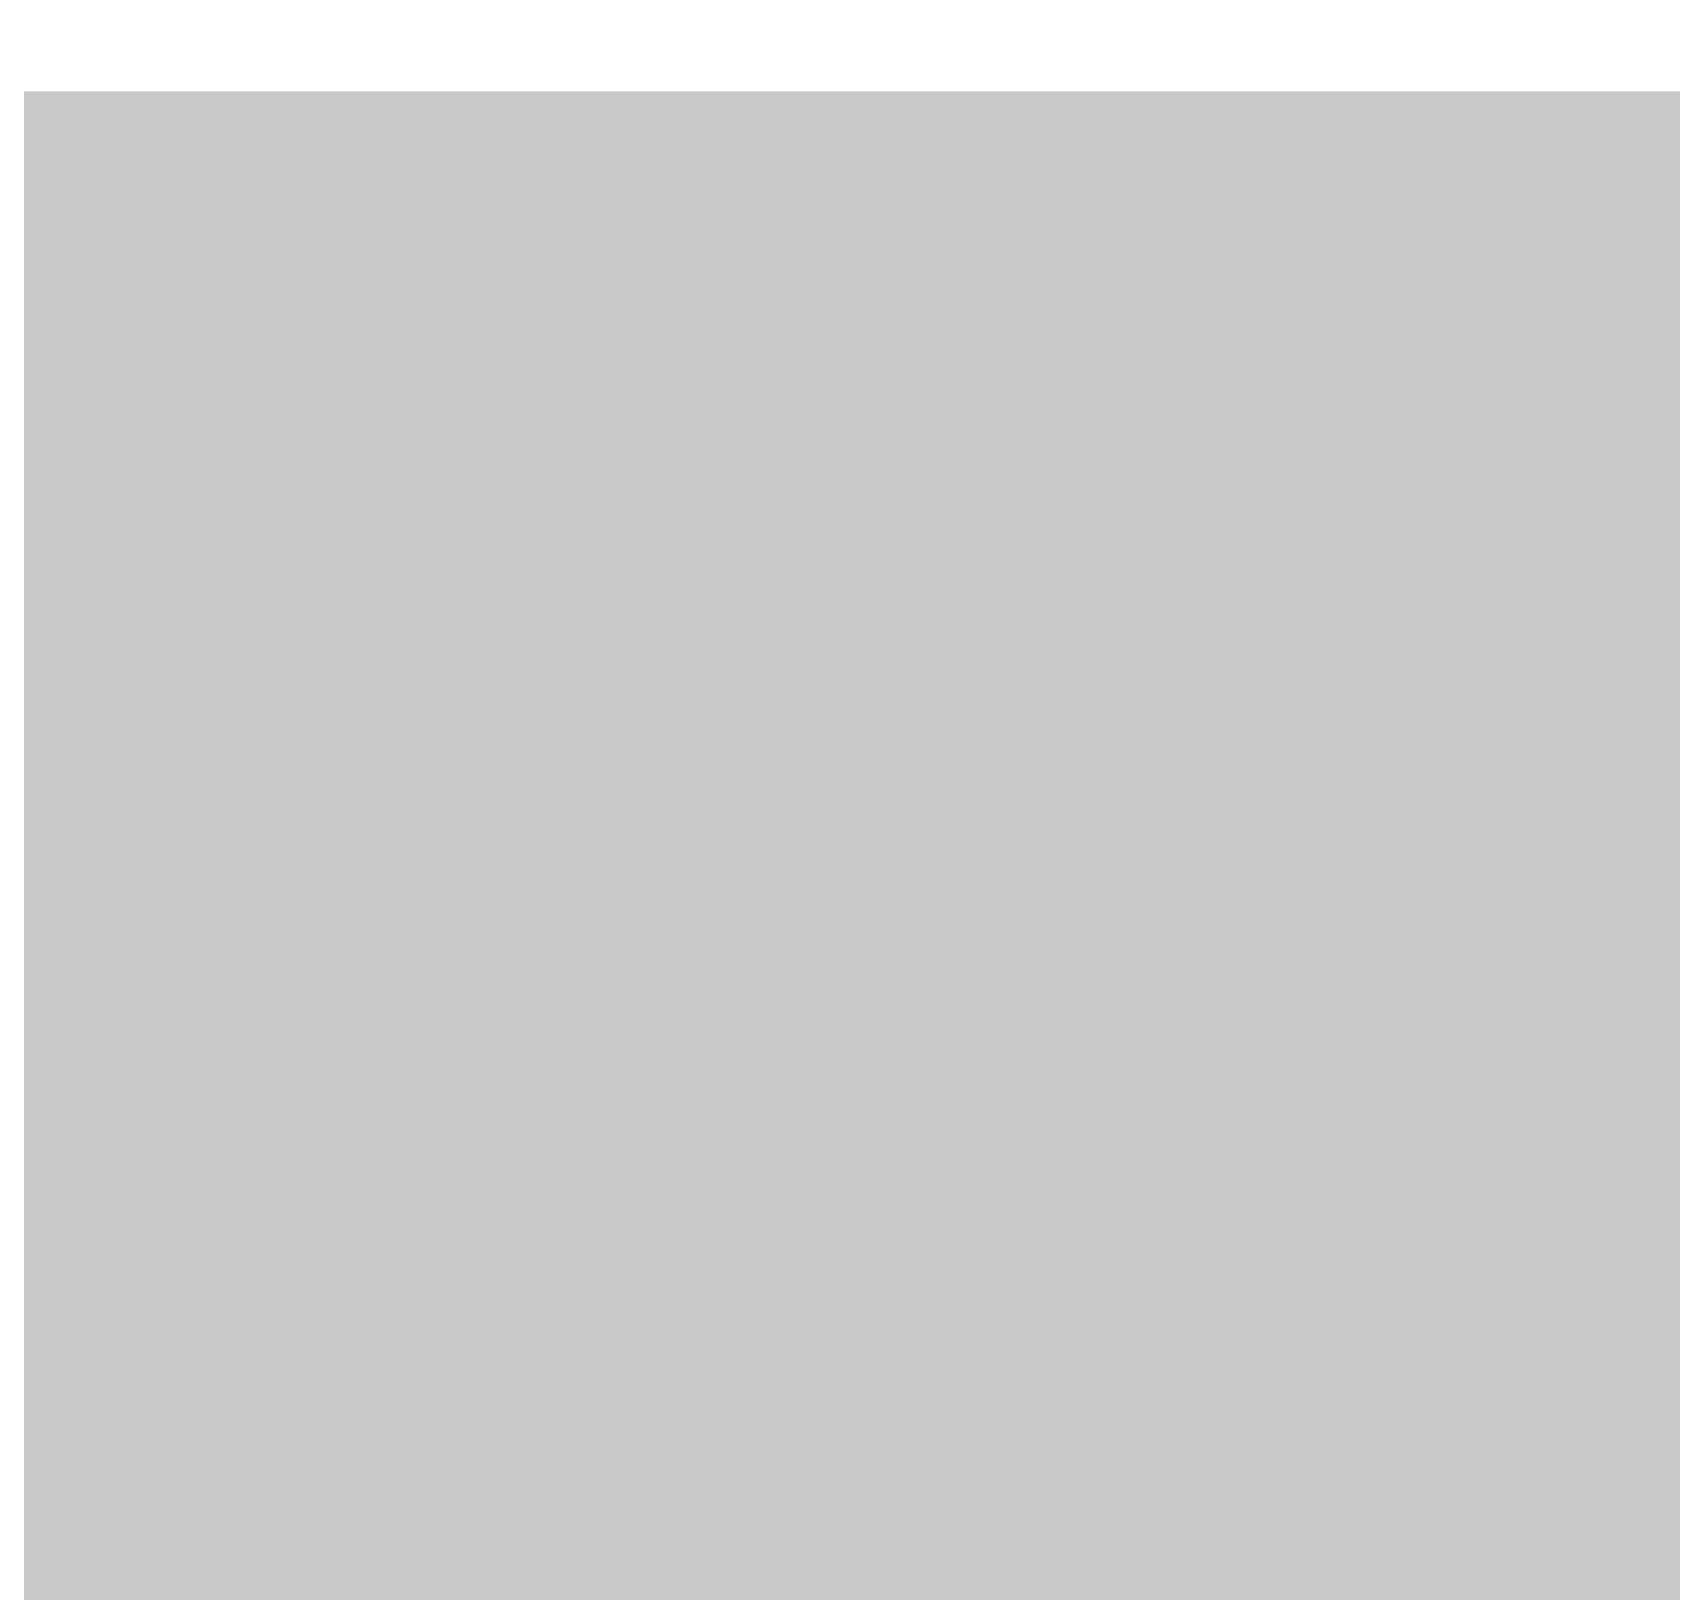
# Model space of a CAD drawing. Extents: x -0.1 to 65.1, y -1.2 to 30.1.
# Drawn here: x 28.7445 to 29.0641, y 6.7285 to 7.0326 of the extents above; entities that cross this region are included whole.
import ezdxf

# ---------------------------------------------------------------- set-up
doc = ezdxf.new("R2010")
doc.units = 0
doc.header["$MEASUREMENT"] = 0
doc.layers.get('0').update_dxf_attribs({"linetype": 'CONTINUOUS'})
doc.layers.add('2D_LINE_126', color=7, linetype='CONTINUOUS')

# ---------------------------------------------------------------- blocks, each defined once
blk = doc.blocks.new('DRAWING_63')
at = {"layer": '2D_LINE_126', "const_width": 0.0254}
for points in [[(-0.76581, -0.49149), (-1.76022, -0.49149)], [(-1.28016, -0.78867), (-1.28016, -0.77724), (-1.28016, -0.76581), (-1.28016, -0.75438), (-1.28016, -0.74295), (-1.28016, -0.73152), (-1.28016, -0.72009), (-1.28016, -0.70866), (-1.28016, -0.69723), (-1.28016, -0.6858), (-1.28016, -0.67437), (-1.28016, -0.66294), (-1.28016, -0.65151), (-1.28016, -0.64008), (-1.28016, -0.62865), (-1.28016, -0.61722), (-1.28016, -0.60579), (-1.28016, -0.59436), (-1.28016, -0.58293), (-1.28016, -0.5715), (-1.28016, -0.56007), (-1.28016, -0.54864), (-1.28016, -0.53721), (-1.28016, -0.52578), (-1.28016, -0.51435), (-1.28016, -0.50292), (-1.28016, -0.49149), (-1.28016, -0.48006)], [(-1.39446, -0.78867), (-1.39446, -0.77724), (-1.39446, -0.76581), (-1.39446, -0.75438), (-1.39446, -0.74295), (-1.39446, -0.73152), (-1.39446, -0.72009), (-1.39446, -0.70866), (-1.39446, -0.69723), (-1.39446, -0.6858), (-1.39446, -0.67437), (-1.39446, -0.66294), (-1.39446, -0.65151), (-1.39446, -0.64008), (-1.39446, -0.62865), (-1.39446, -0.61722), (-1.39446, -0.60579), (-1.39446, -0.59436), (-1.39446, -0.58293), (-1.39446, -0.5715), (-1.39446, -0.56007), (-1.39446, -0.54864), (-1.39446, -0.53721), (-1.39446, -0.52578), (-1.39446, -0.51435), (-1.39446, -0.50292), (-1.39446, -0.49149), (-1.39446, -0.48006)], [(-1.45161, -0.78867), (-1.45161, -0.77724), (-1.45161, -0.76581), (-1.45161, -0.75438), (-1.45161, -0.74295), (-1.45161, -0.73152), (-1.45161, -0.72009), (-1.45161, -0.70866), (-1.45161, -0.69723), (-1.45161, -0.6858), (-1.45161, -0.67437), (-1.45161, -0.66294), (-1.45161, -0.65151), (-1.45161, -0.64008), (-1.45161, -0.62865), (-1.45161, -0.61722), (-1.45161, -0.60579), (-1.45161, -0.59436), (-1.45161, -0.58293), (-1.45161, -0.5715), (-1.45161, -0.56007), (-1.45161, -0.54864), (-1.45161, -0.53721), (-1.45161, -0.52578), (-1.45161, -0.51435), (-1.45161, -0.50292), (-1.45161, -0.49149), (-1.45161, -0.48006)], [(-1.4859, -0.78867), (-1.4859, -0.77724), (-1.4859, -0.76581), (-1.4859, -0.75438), (-1.4859, -0.74295), (-1.4859, -0.73152), (-1.4859, -0.72009), (-1.4859, -0.70866), (-1.4859, -0.69723), (-1.4859, -0.6858), (-1.4859, -0.67437), (-1.4859, -0.66294), (-1.4859, -0.65151), (-1.4859, -0.64008), (-1.4859, -0.62865), (-1.4859, -0.61722), (-1.4859, -0.60579), (-1.4859, -0.59436), (-1.4859, -0.58293), (-1.4859, -0.5715), (-1.4859, -0.56007), (-1.4859, -0.54864), (-1.4859, -0.53721), (-1.4859, -0.52578), (-1.4859, -0.51435), (-1.4859, -0.50292), (-1.4859, -0.49149), (-1.4859, -0.48006)], [(-1.52019, -0.78867), (-1.52019, -0.77724), (-1.52019, -0.76581), (-1.52019, -0.75438), (-1.52019, -0.74295), (-1.52019, -0.73152), (-1.52019, -0.72009), (-1.52019, -0.70866), (-1.52019, -0.69723), (-1.52019, -0.6858), (-1.52019, -0.67437), (-1.52019, -0.66294), (-1.52019, -0.65151), (-1.52019, -0.64008), (-1.52019, -0.62865), (-1.52019, -0.61722), (-1.52019, -0.60579), (-1.52019, -0.59436), (-1.52019, -0.58293), (-1.52019, -0.5715), (-1.52019, -0.56007), (-1.52019, -0.54864), (-1.52019, -0.53721), (-1.52019, -0.52578), (-1.52019, -0.51435), (-1.52019, -0.50292), (-1.52019, -0.49149), (-1.52019, -0.48006)], [(-1.55448, -0.78867), (-1.55448, -0.77724), (-1.55448, -0.76581), (-1.55448, -0.75438), (-1.55448, -0.74295), (-1.55448, -0.73152), (-1.55448, -0.72009), (-1.55448, -0.70866), (-1.55448, -0.69723), (-1.55448, -0.6858), (-1.55448, -0.67437), (-1.55448, -0.66294), (-1.55448, -0.65151), (-1.55448, -0.64008), (-1.55448, -0.62865), (-1.55448, -0.61722), (-1.55448, -0.60579), (-1.55448, -0.59436), (-1.55448, -0.58293), (-1.55448, -0.5715), (-1.55448, -0.56007), (-1.55448, -0.54864), (-1.55448, -0.53721), (-1.55448, -0.52578), (-1.55448, -0.51435), (-1.55448, -0.50292), (-1.55448, -0.49149), (-1.55448, -0.48006)], [(-1.54305, -0.78867), (-1.54305, -0.77724), (-1.54305, -0.76581), (-1.54305, -0.75438), (-1.54305, -0.74295), (-1.54305, -0.73152), (-1.54305, -0.72009), (-1.54305, -0.70866), (-1.54305, -0.69723), (-1.54305, -0.6858), (-1.54305, -0.67437), (-1.54305, -0.66294), (-1.54305, -0.65151), (-1.54305, -0.64008), (-1.54305, -0.62865), (-1.54305, -0.61722), (-1.54305, -0.60579), (-1.54305, -0.59436), (-1.54305, -0.58293), (-1.54305, -0.5715), (-1.54305, -0.56007), (-1.54305, -0.54864), (-1.54305, -0.53721), (-1.54305, -0.52578), (-1.54305, -0.51435), (-1.54305, -0.50292), (-1.54305, -0.49149), (-1.54305, -0.48006)], [(-1.58877, -0.78867), (-1.58877, -0.77724), (-1.58877, -0.76581), (-1.58877, -0.75438), (-1.58877, -0.74295), (-1.58877, -0.73152), (-1.58877, -0.72009), (-1.58877, -0.70866), (-1.58877, -0.69723), (-1.58877, -0.6858), (-1.58877, -0.67437), (-1.58877, -0.66294), (-1.58877, -0.65151), (-1.58877, -0.64008), (-1.58877, -0.62865), (-1.58877, -0.61722), (-1.58877, -0.60579), (-1.58877, -0.59436), (-1.58877, -0.58293), (-1.58877, -0.5715), (-1.58877, -0.56007), (-1.58877, -0.54864), (-1.58877, -0.53721), (-1.58877, -0.52578), (-1.58877, -0.51435), (-1.58877, -0.50292), (-1.58877, -0.49149), (-1.58877, -0.48006)], [(-1.6002, -0.78867), (-1.6002, -0.77724), (-1.6002, -0.76581), (-1.6002, -0.75438), (-1.6002, -0.74295), (-1.6002, -0.73152), (-1.6002, -0.72009), (-1.6002, -0.70866), (-1.6002, -0.69723), (-1.6002, -0.6858), (-1.6002, -0.67437), (-1.6002, -0.66294), (-1.6002, -0.65151), (-1.6002, -0.64008), (-1.6002, -0.62865), (-1.6002, -0.61722), (-1.6002, -0.60579), (-1.6002, -0.59436), (-1.6002, -0.58293), (-1.6002, -0.5715), (-1.6002, -0.56007), (-1.6002, -0.54864), (-1.6002, -0.53721), (-1.6002, -0.52578), (-1.6002, -0.51435), (-1.6002, -0.50292), (-1.6002, -0.49149), (-1.6002, -0.48006)], [(-1.61163, -0.78867), (-1.61163, -0.77724), (-1.61163, -0.76581), (-1.61163, -0.75438), (-1.61163, -0.74295), (-1.61163, -0.73152), (-1.61163, -0.72009), (-1.61163, -0.70866), (-1.61163, -0.69723), (-1.61163, -0.6858), (-1.61163, -0.67437), (-1.61163, -0.66294), (-1.61163, -0.65151), (-1.61163, -0.64008), (-1.61163, -0.62865), (-1.61163, -0.61722), (-1.61163, -0.60579), (-1.61163, -0.59436), (-1.61163, -0.58293), (-1.61163, -0.5715), (-1.61163, -0.56007), (-1.61163, -0.54864), (-1.61163, -0.53721), (-1.61163, -0.52578), (-1.61163, -0.51435), (-1.61163, -0.50292), (-1.61163, -0.49149), (-1.61163, -0.48006)], [(-1.57734, -0.78867), (-1.57734, -0.77724), (-1.57734, -0.76581), (-1.57734, -0.75438), (-1.57734, -0.74295), (-1.57734, -0.73152), (-1.57734, -0.72009), (-1.57734, -0.70866), (-1.57734, -0.69723), (-1.57734, -0.6858), (-1.57734, -0.67437), (-1.57734, -0.66294), (-1.57734, -0.65151), (-1.57734, -0.64008), (-1.57734, -0.62865), (-1.57734, -0.61722), (-1.57734, -0.60579), (-1.57734, -0.59436), (-1.57734, -0.58293), (-1.57734, -0.5715), (-1.57734, -0.56007), (-1.57734, -0.54864), (-1.57734, -0.53721), (-1.57734, -0.52578), (-1.57734, -0.51435), (-1.57734, -0.50292), (-1.57734, -0.49149), (-1.57734, -0.48006)], [(-1.56591, -0.78867), (-1.56591, -0.77724), (-1.56591, -0.76581), (-1.56591, -0.75438), (-1.56591, -0.74295), (-1.56591, -0.73152), (-1.56591, -0.72009), (-1.56591, -0.70866), (-1.56591, -0.69723), (-1.56591, -0.6858), (-1.56591, -0.67437), (-1.56591, -0.66294), (-1.56591, -0.65151), (-1.56591, -0.64008), (-1.56591, -0.62865), (-1.56591, -0.61722), (-1.56591, -0.60579), (-1.56591, -0.59436), (-1.56591, -0.58293), (-1.56591, -0.5715), (-1.56591, -0.56007), (-1.56591, -0.54864), (-1.56591, -0.53721), (-1.56591, -0.52578), (-1.56591, -0.51435), (-1.56591, -0.50292), (-1.56591, -0.49149), (-1.56591, -0.48006)], [(-1.53162, -0.78867), (-1.53162, -0.77724), (-1.53162, -0.76581), (-1.53162, -0.75438), (-1.53162, -0.74295), (-1.53162, -0.73152), (-1.53162, -0.72009), (-1.53162, -0.70866), (-1.53162, -0.69723), (-1.53162, -0.6858), (-1.53162, -0.67437), (-1.53162, -0.66294), (-1.53162, -0.65151), (-1.53162, -0.64008), (-1.53162, -0.62865), (-1.53162, -0.61722), (-1.53162, -0.60579), (-1.53162, -0.59436), (-1.53162, -0.58293), (-1.53162, -0.5715), (-1.53162, -0.56007), (-1.53162, -0.54864), (-1.53162, -0.53721), (-1.53162, -0.52578), (-1.53162, -0.51435), (-1.53162, -0.50292), (-1.53162, -0.49149), (-1.53162, -0.48006)], [(-1.50876, -0.78867), (-1.50876, -0.77724), (-1.50876, -0.76581), (-1.50876, -0.75438), (-1.50876, -0.74295), (-1.50876, -0.73152), (-1.50876, -0.72009), (-1.50876, -0.70866), (-1.50876, -0.69723), (-1.50876, -0.6858), (-1.50876, -0.67437), (-1.50876, -0.66294), (-1.50876, -0.65151), (-1.50876, -0.64008), (-1.50876, -0.62865), (-1.50876, -0.61722), (-1.50876, -0.60579), (-1.50876, -0.59436), (-1.50876, -0.58293), (-1.50876, -0.5715), (-1.50876, -0.56007), (-1.50876, -0.54864), (-1.50876, -0.53721), (-1.50876, -0.52578), (-1.50876, -0.51435), (-1.50876, -0.50292), (-1.50876, -0.49149), (-1.50876, -0.48006)], [(-1.49733, -0.78867), (-1.49733, -0.77724), (-1.49733, -0.76581), (-1.49733, -0.75438), (-1.49733, -0.74295), (-1.49733, -0.73152), (-1.49733, -0.72009), (-1.49733, -0.70866), (-1.49733, -0.69723), (-1.49733, -0.6858), (-1.49733, -0.67437), (-1.49733, -0.66294), (-1.49733, -0.65151), (-1.49733, -0.64008), (-1.49733, -0.62865), (-1.49733, -0.61722), (-1.49733, -0.60579), (-1.49733, -0.59436), (-1.49733, -0.58293), (-1.49733, -0.5715), (-1.49733, -0.56007), (-1.49733, -0.54864), (-1.49733, -0.53721), (-1.49733, -0.52578), (-1.49733, -0.51435), (-1.49733, -0.50292), (-1.49733, -0.49149), (-1.49733, -0.48006)], [(-1.47447, -0.78867), (-1.47447, -0.77724), (-1.47447, -0.76581), (-1.47447, -0.75438), (-1.47447, -0.74295), (-1.47447, -0.73152), (-1.47447, -0.72009), (-1.47447, -0.70866), (-1.47447, -0.69723), (-1.47447, -0.6858), (-1.47447, -0.67437), (-1.47447, -0.66294), (-1.47447, -0.65151), (-1.47447, -0.64008), (-1.47447, -0.62865), (-1.47447, -0.61722), (-1.47447, -0.60579), (-1.47447, -0.59436), (-1.47447, -0.58293), (-1.47447, -0.5715), (-1.47447, -0.56007), (-1.47447, -0.54864), (-1.47447, -0.53721), (-1.47447, -0.52578), (-1.47447, -0.51435), (-1.47447, -0.50292), (-1.47447, -0.49149), (-1.47447, -0.48006)], [(-1.46304, -0.78867), (-1.46304, -0.77724), (-1.46304, -0.76581), (-1.46304, -0.75438), (-1.46304, -0.74295), (-1.46304, -0.73152), (-1.46304, -0.72009), (-1.46304, -0.70866), (-1.46304, -0.69723), (-1.46304, -0.6858), (-1.46304, -0.67437), (-1.46304, -0.66294), (-1.46304, -0.65151), (-1.46304, -0.64008), (-1.46304, -0.62865), (-1.46304, -0.61722), (-1.46304, -0.60579), (-1.46304, -0.59436), (-1.46304, -0.58293), (-1.46304, -0.5715), (-1.46304, -0.56007), (-1.46304, -0.54864), (-1.46304, -0.53721), (-1.46304, -0.52578), (-1.46304, -0.51435), (-1.46304, -0.50292), (-1.46304, -0.49149), (-1.46304, -0.48006)], [(-1.44018, -0.78867), (-1.44018, -0.77724), (-1.44018, -0.76581), (-1.44018, -0.75438), (-1.44018, -0.74295), (-1.44018, -0.73152), (-1.44018, -0.72009), (-1.44018, -0.70866), (-1.44018, -0.69723), (-1.44018, -0.6858), (-1.44018, -0.67437), (-1.44018, -0.66294), (-1.44018, -0.65151), (-1.44018, -0.64008), (-1.44018, -0.62865), (-1.44018, -0.61722), (-1.44018, -0.60579), (-1.44018, -0.59436), (-1.44018, -0.58293), (-1.44018, -0.5715), (-1.44018, -0.56007), (-1.44018, -0.54864), (-1.44018, -0.53721), (-1.44018, -0.52578), (-1.44018, -0.51435), (-1.44018, -0.50292), (-1.44018, -0.49149), (-1.44018, -0.48006)], [(-1.42875, -0.78867), (-1.42875, -0.77724), (-1.42875, -0.76581), (-1.42875, -0.75438), (-1.42875, -0.74295), (-1.42875, -0.73152), (-1.42875, -0.72009), (-1.42875, -0.70866), (-1.42875, -0.69723), (-1.42875, -0.6858), (-1.42875, -0.67437), (-1.42875, -0.66294), (-1.42875, -0.65151), (-1.42875, -0.64008), (-1.42875, -0.62865), (-1.42875, -0.61722), (-1.42875, -0.60579), (-1.42875, -0.59436), (-1.42875, -0.58293), (-1.42875, -0.5715), (-1.42875, -0.56007), (-1.42875, -0.54864), (-1.42875, -0.53721), (-1.42875, -0.52578), (-1.42875, -0.51435), (-1.42875, -0.50292), (-1.42875, -0.49149), (-1.42875, -0.48006)], [(-1.41732, -0.78867), (-1.41732, -0.77724), (-1.41732, -0.76581), (-1.41732, -0.75438), (-1.41732, -0.74295), (-1.41732, -0.73152), (-1.41732, -0.72009), (-1.41732, -0.70866), (-1.41732, -0.69723), (-1.41732, -0.6858), (-1.41732, -0.67437), (-1.41732, -0.66294), (-1.41732, -0.65151), (-1.41732, -0.64008), (-1.41732, -0.62865), (-1.41732, -0.61722), (-1.41732, -0.60579), (-1.41732, -0.59436), (-1.41732, -0.58293), (-1.41732, -0.5715), (-1.41732, -0.56007), (-1.41732, -0.54864), (-1.41732, -0.53721), (-1.41732, -0.52578), (-1.41732, -0.51435), (-1.41732, -0.50292), (-1.41732, -0.49149), (-1.41732, -0.48006)], [(-1.40589, -0.78867), (-1.40589, -0.77724), (-1.40589, -0.76581), (-1.40589, -0.75438), (-1.40589, -0.74295), (-1.40589, -0.73152), (-1.40589, -0.72009), (-1.40589, -0.70866), (-1.40589, -0.69723), (-1.40589, -0.6858), (-1.40589, -0.67437), (-1.40589, -0.66294), (-1.40589, -0.65151), (-1.40589, -0.64008), (-1.40589, -0.62865), (-1.40589, -0.61722), (-1.40589, -0.60579), (-1.40589, -0.59436), (-1.40589, -0.58293), (-1.40589, -0.5715), (-1.40589, -0.56007), (-1.40589, -0.54864), (-1.40589, -0.53721), (-1.40589, -0.52578), (-1.40589, -0.51435), (-1.40589, -0.50292), (-1.40589, -0.49149), (-1.40589, -0.48006)], [(-1.38303, -0.78867), (-1.38303, -0.77724), (-1.38303, -0.76581), (-1.38303, -0.75438), (-1.38303, -0.74295), (-1.38303, -0.73152), (-1.38303, -0.72009), (-1.38303, -0.70866), (-1.38303, -0.69723), (-1.38303, -0.6858), (-1.38303, -0.67437), (-1.38303, -0.66294), (-1.38303, -0.65151), (-1.38303, -0.64008), (-1.38303, -0.62865), (-1.38303, -0.61722), (-1.38303, -0.60579), (-1.38303, -0.59436), (-1.38303, -0.58293), (-1.38303, -0.5715), (-1.38303, -0.56007), (-1.38303, -0.54864), (-1.38303, -0.53721), (-1.38303, -0.52578), (-1.38303, -0.51435), (-1.38303, -0.50292), (-1.38303, -0.49149), (-1.38303, -0.48006)], [(-1.3716, -0.78867), (-1.3716, -0.77724), (-1.3716, -0.76581), (-1.3716, -0.75438), (-1.3716, -0.74295), (-1.3716, -0.73152), (-1.3716, -0.72009), (-1.3716, -0.70866), (-1.3716, -0.69723), (-1.3716, -0.6858), (-1.3716, -0.67437), (-1.3716, -0.66294), (-1.3716, -0.65151), (-1.3716, -0.64008), (-1.3716, -0.62865), (-1.3716, -0.61722), (-1.3716, -0.60579), (-1.3716, -0.59436), (-1.3716, -0.58293), (-1.3716, -0.5715), (-1.3716, -0.56007), (-1.3716, -0.54864), (-1.3716, -0.53721), (-1.3716, -0.52578), (-1.3716, -0.51435), (-1.3716, -0.50292), (-1.3716, -0.49149), (-1.3716, -0.48006)], [(-1.36017, -0.78867), (-1.36017, -0.77724), (-1.36017, -0.76581), (-1.36017, -0.75438), (-1.36017, -0.74295), (-1.36017, -0.73152), (-1.36017, -0.72009), (-1.36017, -0.70866), (-1.36017, -0.69723), (-1.36017, -0.6858), (-1.36017, -0.67437), (-1.36017, -0.66294), (-1.36017, -0.65151), (-1.36017, -0.64008), (-1.36017, -0.62865), (-1.36017, -0.61722), (-1.36017, -0.60579), (-1.36017, -0.59436), (-1.36017, -0.58293), (-1.36017, -0.5715), (-1.36017, -0.56007), (-1.36017, -0.54864), (-1.36017, -0.53721), (-1.36017, -0.52578), (-1.36017, -0.51435), (-1.36017, -0.50292), (-1.36017, -0.49149), (-1.36017, -0.48006)], [(-1.34874, -0.78867), (-1.34874, -0.77724), (-1.34874, -0.76581), (-1.34874, -0.75438), (-1.34874, -0.74295), (-1.34874, -0.73152), (-1.34874, -0.72009), (-1.34874, -0.70866), (-1.34874, -0.69723), (-1.34874, -0.6858), (-1.34874, -0.67437), (-1.34874, -0.66294), (-1.34874, -0.65151), (-1.34874, -0.64008), (-1.34874, -0.62865), (-1.34874, -0.61722), (-1.34874, -0.60579), (-1.34874, -0.59436), (-1.34874, -0.58293), (-1.34874, -0.5715), (-1.34874, -0.56007), (-1.34874, -0.54864), (-1.34874, -0.53721), (-1.34874, -0.52578), (-1.34874, -0.51435), (-1.34874, -0.50292), (-1.34874, -0.49149), (-1.34874, -0.48006)], [(-1.33731, -0.78867), (-1.33731, -0.77724), (-1.33731, -0.76581), (-1.33731, -0.75438), (-1.33731, -0.74295), (-1.33731, -0.73152), (-1.33731, -0.72009), (-1.33731, -0.70866), (-1.33731, -0.69723), (-1.33731, -0.6858), (-1.33731, -0.67437), (-1.33731, -0.66294), (-1.33731, -0.65151), (-1.33731, -0.64008), (-1.33731, -0.62865), (-1.33731, -0.61722), (-1.33731, -0.60579), (-1.33731, -0.59436), (-1.33731, -0.58293), (-1.33731, -0.5715), (-1.33731, -0.56007), (-1.33731, -0.54864), (-1.33731, -0.53721), (-1.33731, -0.52578), (-1.33731, -0.51435), (-1.33731, -0.50292), (-1.33731, -0.49149), (-1.33731, -0.48006)], [(-1.32588, -0.78867), (-1.32588, -0.77724), (-1.32588, -0.76581), (-1.32588, -0.75438), (-1.32588, -0.74295), (-1.32588, -0.73152), (-1.32588, -0.72009), (-1.32588, -0.70866), (-1.32588, -0.69723), (-1.32588, -0.6858), (-1.32588, -0.67437), (-1.32588, -0.66294), (-1.32588, -0.65151), (-1.32588, -0.64008), (-1.32588, -0.62865), (-1.32588, -0.61722), (-1.32588, -0.60579), (-1.32588, -0.59436), (-1.32588, -0.58293), (-1.32588, -0.5715), (-1.32588, -0.56007), (-1.32588, -0.54864), (-1.32588, -0.53721), (-1.32588, -0.52578), (-1.32588, -0.51435), (-1.32588, -0.50292), (-1.32588, -0.49149), (-1.32588, -0.48006)], [(-1.31445, -0.78867), (-1.31445, -0.77724), (-1.31445, -0.76581), (-1.31445, -0.75438), (-1.31445, -0.74295), (-1.31445, -0.73152), (-1.31445, -0.72009), (-1.31445, -0.70866), (-1.31445, -0.69723), (-1.31445, -0.6858), (-1.31445, -0.67437), (-1.31445, -0.66294), (-1.31445, -0.65151), (-1.31445, -0.64008), (-1.31445, -0.62865), (-1.31445, -0.61722), (-1.31445, -0.60579), (-1.31445, -0.59436), (-1.31445, -0.58293), (-1.31445, -0.5715), (-1.31445, -0.56007), (-1.31445, -0.54864), (-1.31445, -0.53721), (-1.31445, -0.52578), (-1.31445, -0.51435), (-1.31445, -0.50292), (-1.31445, -0.49149), (-1.31445, -0.48006)], [(-1.30302, -0.78867), (-1.30302, -0.77724), (-1.30302, -0.76581), (-1.30302, -0.75438), (-1.30302, -0.74295), (-1.30302, -0.73152), (-1.30302, -0.72009), (-1.30302, -0.70866), (-1.30302, -0.69723), (-1.30302, -0.6858), (-1.30302, -0.67437), (-1.30302, -0.66294), (-1.30302, -0.65151), (-1.30302, -0.64008), (-1.30302, -0.62865), (-1.30302, -0.61722), (-1.30302, -0.60579), (-1.30302, -0.59436), (-1.30302, -0.58293), (-1.30302, -0.5715), (-1.30302, -0.56007), (-1.30302, -0.54864), (-1.30302, -0.53721), (-1.30302, -0.52578), (-1.30302, -0.51435), (-1.30302, -0.50292), (-1.30302, -0.49149), (-1.30302, -0.48006)], [(-1.29159, -0.78867), (-1.29159, -0.77724), (-1.29159, -0.76581), (-1.29159, -0.75438), (-1.29159, -0.74295), (-1.29159, -0.73152), (-1.29159, -0.72009), (-1.29159, -0.70866), (-1.29159, -0.69723), (-1.29159, -0.6858), (-1.29159, -0.67437), (-1.29159, -0.66294), (-1.29159, -0.65151), (-1.29159, -0.64008), (-1.29159, -0.62865), (-1.29159, -0.61722), (-1.29159, -0.60579), (-1.29159, -0.59436), (-1.29159, -0.58293), (-1.29159, -0.5715), (-1.29159, -0.56007), (-1.29159, -0.54864), (-1.29159, -0.53721), (-1.29159, -0.52578), (-1.29159, -0.51435), (-1.29159, -0.50292), (-1.29159, -0.49149), (-1.29159, -0.48006)], [(-1.62306, -0.49149), (-1.61163, -0.49149), (-1.6002, -0.49149), (-1.58877, -0.49149), (-1.57734, -0.49149), (-1.56591, -0.49149), (-1.55448, -0.49149), (-1.54305, -0.49149), (-1.53162, -0.49149), (-1.52019, -0.49149), (-1.50876, -0.49149), (-1.49733, -0.49149), (-1.4859, -0.49149), (-1.47447, -0.49149), (-1.46304, -0.49149), (-1.45161, -0.49149), (-1.44018, -0.49149), (-1.42875, -0.49149), (-1.41732, -0.49149), (-1.40589, -0.49149), (-1.39446, -0.49149), (-1.38303, -0.49149), (-1.3716, -0.49149), (-1.36017, -0.49149), (-1.34874, -0.49149), (-1.33731, -0.49149), (-1.32588, -0.49149), (-1.31445, -0.49149), (-1.30302, -0.49149), (-1.29159, -0.49149), (-1.28016, -0.49149), (-1.26873, -0.49149)], [(-1.62306, -0.50292), (-1.61163, -0.50292), (-1.6002, -0.50292), (-1.58877, -0.50292), (-1.57734, -0.50292), (-1.56591, -0.50292), (-1.55448, -0.50292), (-1.54305, -0.50292), (-1.53162, -0.50292), (-1.52019, -0.50292), (-1.50876, -0.50292), (-1.49733, -0.50292), (-1.4859, -0.50292), (-1.47447, -0.50292), (-1.46304, -0.50292), (-1.45161, -0.50292), (-1.44018, -0.50292), (-1.42875, -0.50292), (-1.41732, -0.50292), (-1.40589, -0.50292), (-1.39446, -0.50292), (-1.38303, -0.50292), (-1.3716, -0.50292), (-1.36017, -0.50292), (-1.34874, -0.50292), (-1.33731, -0.50292), (-1.32588, -0.50292), (-1.31445, -0.50292), (-1.30302, -0.50292), (-1.29159, -0.50292), (-1.28016, -0.50292), (-1.26873, -0.50292)], [(-1.26873, -0.52578), (-1.28016, -0.52578), (-1.29159, -0.52578), (-1.30302, -0.52578), (-1.31445, -0.52578), (-1.32588, -0.52578), (-1.33731, -0.52578), (-1.34874, -0.52578), (-1.36017, -0.52578), (-1.3716, -0.52578), (-1.38303, -0.52578), (-1.39446, -0.52578), (-1.40589, -0.52578), (-1.41732, -0.52578), (-1.42875, -0.52578), (-1.44018, -0.52578), (-1.45161, -0.52578), (-1.46304, -0.52578), (-1.47447, -0.52578), (-1.4859, -0.52578), (-1.49733, -0.52578), (-1.50876, -0.52578), (-1.52019, -0.52578), (-1.53162, -0.52578), (-1.54305, -0.52578), (-1.55448, -0.52578), (-1.56591, -0.52578), (-1.57734, -0.52578), (-1.58877, -0.52578), (-1.6002, -0.52578), (-1.61163, -0.52578), (-1.62306, -0.52578)], [(-1.62306, -0.51435), (-1.61163, -0.51435), (-1.6002, -0.51435), (-1.58877, -0.51435), (-1.57734, -0.51435), (-1.56591, -0.51435), (-1.55448, -0.51435), (-1.54305, -0.51435), (-1.53162, -0.51435), (-1.52019, -0.51435), (-1.50876, -0.51435), (-1.49733, -0.51435), (-1.4859, -0.51435), (-1.47447, -0.51435), (-1.46304, -0.51435), (-1.45161, -0.51435), (-1.44018, -0.51435), (-1.42875, -0.51435), (-1.41732, -0.51435), (-1.40589, -0.51435), (-1.39446, -0.51435), (-1.38303, -0.51435), (-1.3716, -0.51435), (-1.36017, -0.51435), (-1.34874, -0.51435), (-1.33731, -0.51435), (-1.32588, -0.51435), (-1.31445, -0.51435), (-1.30302, -0.51435), (-1.29159, -0.51435), (-1.28016, -0.51435), (-1.26873, -0.51435)], [(-1.26873, -0.54864), (-1.28016, -0.54864), (-1.29159, -0.54864), (-1.30302, -0.54864), (-1.31445, -0.54864), (-1.32588, -0.54864), (-1.33731, -0.54864), (-1.34874, -0.54864), (-1.36017, -0.54864), (-1.3716, -0.54864), (-1.38303, -0.54864), (-1.39446, -0.54864), (-1.40589, -0.54864), (-1.41732, -0.54864), (-1.42875, -0.54864), (-1.44018, -0.54864), (-1.45161, -0.54864), (-1.46304, -0.54864), (-1.47447, -0.54864), (-1.4859, -0.54864), (-1.49733, -0.54864), (-1.50876, -0.54864), (-1.52019, -0.54864), (-1.53162, -0.54864), (-1.54305, -0.54864), (-1.55448, -0.54864), (-1.56591, -0.54864), (-1.57734, -0.54864), (-1.58877, -0.54864), (-1.6002, -0.54864), (-1.61163, -0.54864), (-1.62306, -0.54864)], [(-1.62306, -0.53721), (-1.61163, -0.53721), (-1.6002, -0.53721), (-1.58877, -0.53721), (-1.57734, -0.53721), (-1.56591, -0.53721), (-1.55448, -0.53721), (-1.54305, -0.53721), (-1.53162, -0.53721), (-1.52019, -0.53721), (-1.50876, -0.53721), (-1.49733, -0.53721), (-1.4859, -0.53721), (-1.47447, -0.53721), (-1.46304, -0.53721), (-1.45161, -0.53721), (-1.44018, -0.53721), (-1.42875, -0.53721), (-1.41732, -0.53721), (-1.40589, -0.53721), (-1.39446, -0.53721), (-1.38303, -0.53721), (-1.3716, -0.53721), (-1.36017, -0.53721), (-1.34874, -0.53721), (-1.33731, -0.53721), (-1.32588, -0.53721), (-1.31445, -0.53721), (-1.30302, -0.53721), (-1.29159, -0.53721), (-1.28016, -0.53721), (-1.26873, -0.53721)], [(-1.62306, -0.56007), (-1.61163, -0.56007), (-1.6002, -0.56007), (-1.58877, -0.56007), (-1.57734, -0.56007), (-1.56591, -0.56007), (-1.55448, -0.56007), (-1.54305, -0.56007), (-1.53162, -0.56007), (-1.52019, -0.56007), (-1.50876, -0.56007), (-1.49733, -0.56007), (-1.4859, -0.56007), (-1.47447, -0.56007), (-1.46304, -0.56007), (-1.45161, -0.56007), (-1.44018, -0.56007), (-1.42875, -0.56007), (-1.41732, -0.56007), (-1.40589, -0.56007), (-1.39446, -0.56007), (-1.38303, -0.56007), (-1.3716, -0.56007), (-1.36017, -0.56007), (-1.34874, -0.56007), (-1.33731, -0.56007), (-1.32588, -0.56007), (-1.31445, -0.56007), (-1.30302, -0.56007), (-1.29159, -0.56007), (-1.28016, -0.56007), (-1.26873, -0.56007)], [(-1.62306, -0.5715), (-1.61163, -0.5715), (-1.6002, -0.5715), (-1.58877, -0.5715), (-1.57734, -0.5715), (-1.56591, -0.5715), (-1.55448, -0.5715), (-1.54305, -0.5715), (-1.53162, -0.5715), (-1.52019, -0.5715), (-1.50876, -0.5715), (-1.49733, -0.5715), (-1.4859, -0.5715), (-1.47447, -0.5715), (-1.46304, -0.5715), (-1.45161, -0.5715), (-1.44018, -0.5715), (-1.42875, -0.5715), (-1.41732, -0.5715), (-1.40589, -0.5715), (-1.39446, -0.5715), (-1.38303, -0.5715), (-1.3716, -0.5715), (-1.36017, -0.5715), (-1.34874, -0.5715), (-1.33731, -0.5715), (-1.32588, -0.5715), (-1.31445, -0.5715), (-1.30302, -0.5715), (-1.29159, -0.5715), (-1.28016, -0.5715), (-1.26873, -0.5715)], [(-1.62306, -0.58293), (-1.61163, -0.58293), (-1.6002, -0.58293), (-1.58877, -0.58293), (-1.57734, -0.58293), (-1.56591, -0.58293), (-1.55448, -0.58293), (-1.54305, -0.58293), (-1.53162, -0.58293), (-1.52019, -0.58293), (-1.50876, -0.58293), (-1.49733, -0.58293), (-1.4859, -0.58293), (-1.47447, -0.58293), (-1.46304, -0.58293), (-1.45161, -0.58293), (-1.44018, -0.58293), (-1.42875, -0.58293), (-1.41732, -0.58293), (-1.40589, -0.58293), (-1.39446, -0.58293), (-1.38303, -0.58293), (-1.3716, -0.58293), (-1.36017, -0.58293), (-1.34874, -0.58293), (-1.33731, -0.58293), (-1.32588, -0.58293), (-1.31445, -0.58293), (-1.30302, -0.58293), (-1.29159, -0.58293), (-1.28016, -0.58293), (-1.26873, -0.58293)], [(-1.62306, -0.59436), (-1.61163, -0.59436), (-1.6002, -0.59436), (-1.58877, -0.59436), (-1.57734, -0.59436), (-1.56591, -0.59436), (-1.55448, -0.59436), (-1.54305, -0.59436), (-1.53162, -0.59436), (-1.52019, -0.59436), (-1.50876, -0.59436), (-1.49733, -0.59436), (-1.4859, -0.59436), (-1.47447, -0.59436), (-1.46304, -0.59436), (-1.45161, -0.59436), (-1.44018, -0.59436), (-1.42875, -0.59436), (-1.41732, -0.59436), (-1.40589, -0.59436), (-1.39446, -0.59436), (-1.38303, -0.59436), (-1.3716, -0.59436), (-1.36017, -0.59436), (-1.34874, -0.59436), (-1.33731, -0.59436), (-1.32588, -0.59436), (-1.31445, -0.59436), (-1.30302, -0.59436), (-1.29159, -0.59436), (-1.28016, -0.59436), (-1.26873, -0.59436)], [(-1.62306, -0.60579), (-1.61163, -0.60579), (-1.6002, -0.60579), (-1.58877, -0.60579), (-1.57734, -0.60579), (-1.56591, -0.60579), (-1.55448, -0.60579), (-1.54305, -0.60579), (-1.53162, -0.60579), (-1.52019, -0.60579), (-1.50876, -0.60579), (-1.49733, -0.60579), (-1.4859, -0.60579), (-1.47447, -0.60579), (-1.46304, -0.60579), (-1.45161, -0.60579), (-1.44018, -0.60579), (-1.42875, -0.60579), (-1.41732, -0.60579), (-1.40589, -0.60579), (-1.39446, -0.60579), (-1.38303, -0.60579), (-1.3716, -0.60579), (-1.36017, -0.60579), (-1.34874, -0.60579), (-1.33731, -0.60579), (-1.32588, -0.60579), (-1.31445, -0.60579), (-1.30302, -0.60579), (-1.29159, -0.60579), (-1.28016, -0.60579), (-1.26873, -0.60579)], [(-1.62306, -0.61722), (-1.61163, -0.61722), (-1.6002, -0.61722), (-1.58877, -0.61722), (-1.57734, -0.61722), (-1.56591, -0.61722), (-1.55448, -0.61722), (-1.54305, -0.61722), (-1.53162, -0.61722), (-1.52019, -0.61722), (-1.50876, -0.61722), (-1.49733, -0.61722), (-1.4859, -0.61722), (-1.47447, -0.61722), (-1.46304, -0.61722), (-1.45161, -0.61722), (-1.44018, -0.61722), (-1.42875, -0.61722), (-1.41732, -0.61722), (-1.40589, -0.61722), (-1.39446, -0.61722), (-1.38303, -0.61722), (-1.3716, -0.61722), (-1.36017, -0.61722), (-1.34874, -0.61722), (-1.33731, -0.61722), (-1.32588, -0.61722), (-1.31445, -0.61722), (-1.30302, -0.61722), (-1.29159, -0.61722), (-1.28016, -0.61722), (-1.26873, -0.61722)], [(-1.62306, -0.62865), (-1.61163, -0.62865), (-1.6002, -0.62865), (-1.58877, -0.62865), (-1.57734, -0.62865), (-1.56591, -0.62865), (-1.55448, -0.62865), (-1.54305, -0.62865), (-1.53162, -0.62865), (-1.52019, -0.62865), (-1.50876, -0.62865), (-1.49733, -0.62865), (-1.4859, -0.62865), (-1.47447, -0.62865), (-1.46304, -0.62865), (-1.45161, -0.62865), (-1.44018, -0.62865), (-1.42875, -0.62865), (-1.41732, -0.62865), (-1.40589, -0.62865), (-1.39446, -0.62865), (-1.38303, -0.62865), (-1.3716, -0.62865), (-1.36017, -0.62865), (-1.34874, -0.62865), (-1.33731, -0.62865), (-1.32588, -0.62865), (-1.31445, -0.62865), (-1.30302, -0.62865), (-1.29159, -0.62865), (-1.28016, -0.62865), (-1.26873, -0.62865)], [(-1.26873, -0.64008), (-1.28016, -0.64008), (-1.29159, -0.64008), (-1.30302, -0.64008), (-1.31445, -0.64008), (-1.32588, -0.64008), (-1.33731, -0.64008), (-1.34874, -0.64008), (-1.36017, -0.64008), (-1.3716, -0.64008), (-1.38303, -0.64008), (-1.39446, -0.64008), (-1.40589, -0.64008), (-1.41732, -0.64008), (-1.42875, -0.64008), (-1.44018, -0.64008), (-1.45161, -0.64008), (-1.46304, -0.64008), (-1.47447, -0.64008), (-1.4859, -0.64008), (-1.49733, -0.64008), (-1.50876, -0.64008), (-1.52019, -0.64008), (-1.53162, -0.64008), (-1.54305, -0.64008), (-1.55448, -0.64008), (-1.56591, -0.64008), (-1.57734, -0.64008), (-1.58877, -0.64008), (-1.6002, -0.64008), (-1.61163, -0.64008), (-1.62306, -0.64008)], [(-1.62306, -0.65151), (-1.61163, -0.65151), (-1.6002, -0.65151), (-1.58877, -0.65151), (-1.57734, -0.65151), (-1.56591, -0.65151), (-1.55448, -0.65151), (-1.54305, -0.65151), (-1.53162, -0.65151), (-1.52019, -0.65151), (-1.50876, -0.65151), (-1.49733, -0.65151), (-1.4859, -0.65151), (-1.47447, -0.65151), (-1.46304, -0.65151), (-1.45161, -0.65151), (-1.44018, -0.65151), (-1.42875, -0.65151), (-1.41732, -0.65151), (-1.40589, -0.65151), (-1.39446, -0.65151), (-1.38303, -0.65151), (-1.3716, -0.65151), (-1.36017, -0.65151), (-1.34874, -0.65151), (-1.33731, -0.65151), (-1.32588, -0.65151), (-1.31445, -0.65151), (-1.30302, -0.65151), (-1.29159, -0.65151), (-1.28016, -0.65151), (-1.26873, -0.65151)], [(-1.62306, -0.66294), (-1.61163, -0.66294), (-1.6002, -0.66294), (-1.58877, -0.66294), (-1.57734, -0.66294), (-1.56591, -0.66294), (-1.55448, -0.66294), (-1.54305, -0.66294), (-1.53162, -0.66294), (-1.52019, -0.66294), (-1.50876, -0.66294), (-1.49733, -0.66294), (-1.4859, -0.66294), (-1.47447, -0.66294), (-1.46304, -0.66294), (-1.45161, -0.66294), (-1.44018, -0.66294), (-1.42875, -0.66294), (-1.41732, -0.66294), (-1.40589, -0.66294), (-1.39446, -0.66294), (-1.38303, -0.66294), (-1.3716, -0.66294), (-1.36017, -0.66294), (-1.34874, -0.66294), (-1.33731, -0.66294), (-1.32588, -0.66294), (-1.31445, -0.66294), (-1.30302, -0.66294), (-1.29159, -0.66294), (-1.28016, -0.66294), (-1.26873, -0.66294)], [(-1.62306, -0.67437), (-1.61163, -0.67437), (-1.6002, -0.67437), (-1.58877, -0.67437), (-1.57734, -0.67437), (-1.56591, -0.67437), (-1.55448, -0.67437), (-1.54305, -0.67437), (-1.53162, -0.67437), (-1.52019, -0.67437), (-1.50876, -0.67437), (-1.49733, -0.67437), (-1.4859, -0.67437), (-1.47447, -0.67437), (-1.46304, -0.67437), (-1.45161, -0.67437), (-1.44018, -0.67437), (-1.42875, -0.67437), (-1.41732, -0.67437), (-1.40589, -0.67437), (-1.39446, -0.67437), (-1.38303, -0.67437), (-1.3716, -0.67437), (-1.36017, -0.67437), (-1.34874, -0.67437), (-1.33731, -0.67437), (-1.32588, -0.67437), (-1.31445, -0.67437), (-1.30302, -0.67437), (-1.29159, -0.67437), (-1.28016, -0.67437), (-1.26873, -0.67437)], [(-1.26873, -0.6858), (-1.28016, -0.6858), (-1.29159, -0.6858), (-1.30302, -0.6858), (-1.31445, -0.6858), (-1.32588, -0.6858), (-1.33731, -0.6858), (-1.34874, -0.6858), (-1.36017, -0.6858), (-1.3716, -0.6858), (-1.38303, -0.6858), (-1.39446, -0.6858), (-1.40589, -0.6858), (-1.41732, -0.6858), (-1.42875, -0.6858), (-1.44018, -0.6858), (-1.45161, -0.6858), (-1.46304, -0.6858), (-1.47447, -0.6858), (-1.4859, -0.6858), (-1.49733, -0.6858), (-1.50876, -0.6858), (-1.52019, -0.6858), (-1.53162, -0.6858), (-1.54305, -0.6858), (-1.55448, -0.6858), (-1.56591, -0.6858), (-1.57734, -0.6858), (-1.58877, -0.6858), (-1.6002, -0.6858), (-1.61163, -0.6858), (-1.62306, -0.6858)], [(-1.62306, -0.69723), (-1.61163, -0.69723), (-1.6002, -0.69723), (-1.58877, -0.69723), (-1.57734, -0.69723), (-1.56591, -0.69723), (-1.55448, -0.69723), (-1.54305, -0.69723), (-1.53162, -0.69723), (-1.52019, -0.69723), (-1.50876, -0.69723), (-1.49733, -0.69723), (-1.4859, -0.69723), (-1.47447, -0.69723), (-1.46304, -0.69723), (-1.45161, -0.69723), (-1.44018, -0.69723), (-1.42875, -0.69723), (-1.41732, -0.69723), (-1.40589, -0.69723), (-1.39446, -0.69723), (-1.38303, -0.69723), (-1.3716, -0.69723), (-1.36017, -0.69723), (-1.34874, -0.69723), (-1.33731, -0.69723), (-1.32588, -0.69723), (-1.31445, -0.69723), (-1.30302, -0.69723), (-1.29159, -0.69723), (-1.28016, -0.69723), (-1.26873, -0.69723)], [(-1.62306, -0.70866), (-1.61163, -0.70866), (-1.6002, -0.70866), (-1.58877, -0.70866), (-1.57734, -0.70866), (-1.56591, -0.70866), (-1.55448, -0.70866), (-1.54305, -0.70866), (-1.53162, -0.70866), (-1.52019, -0.70866), (-1.50876, -0.70866), (-1.49733, -0.70866), (-1.4859, -0.70866), (-1.47447, -0.70866), (-1.46304, -0.70866), (-1.45161, -0.70866), (-1.44018, -0.70866), (-1.42875, -0.70866), (-1.41732, -0.70866), (-1.40589, -0.70866), (-1.39446, -0.70866), (-1.38303, -0.70866), (-1.3716, -0.70866), (-1.36017, -0.70866), (-1.34874, -0.70866), (-1.33731, -0.70866), (-1.32588, -0.70866), (-1.31445, -0.70866), (-1.30302, -0.70866), (-1.29159, -0.70866), (-1.28016, -0.70866), (-1.26873, -0.70866)], [(-1.62306, -0.72009), (-1.61163, -0.72009), (-1.6002, -0.72009), (-1.58877, -0.72009), (-1.57734, -0.72009), (-1.56591, -0.72009), (-1.55448, -0.72009), (-1.54305, -0.72009), (-1.53162, -0.72009), (-1.52019, -0.72009), (-1.50876, -0.72009), (-1.49733, -0.72009), (-1.4859, -0.72009), (-1.47447, -0.72009), (-1.46304, -0.72009), (-1.45161, -0.72009), (-1.44018, -0.72009), (-1.42875, -0.72009), (-1.41732, -0.72009), (-1.40589, -0.72009), (-1.39446, -0.72009), (-1.38303, -0.72009), (-1.3716, -0.72009), (-1.36017, -0.72009), (-1.34874, -0.72009), (-1.33731, -0.72009), (-1.32588, -0.72009), (-1.31445, -0.72009), (-1.30302, -0.72009), (-1.29159, -0.72009), (-1.28016, -0.72009), (-1.26873, -0.72009)], [(-1.62306, -0.73152), (-1.61163, -0.73152), (-1.6002, -0.73152), (-1.58877, -0.73152), (-1.57734, -0.73152), (-1.56591, -0.73152), (-1.55448, -0.73152), (-1.54305, -0.73152), (-1.53162, -0.73152), (-1.52019, -0.73152), (-1.50876, -0.73152), (-1.49733, -0.73152), (-1.4859, -0.73152), (-1.47447, -0.73152), (-1.46304, -0.73152), (-1.45161, -0.73152), (-1.44018, -0.73152), (-1.42875, -0.73152), (-1.41732, -0.73152), (-1.40589, -0.73152), (-1.39446, -0.73152), (-1.38303, -0.73152), (-1.3716, -0.73152), (-1.36017, -0.73152), (-1.34874, -0.73152), (-1.33731, -0.73152), (-1.32588, -0.73152), (-1.31445, -0.73152), (-1.30302, -0.73152), (-1.29159, -0.73152), (-1.28016, -0.73152), (-1.26873, -0.73152)], [(-1.62306, -0.74295), (-1.61163, -0.74295), (-1.6002, -0.74295), (-1.58877, -0.74295), (-1.57734, -0.74295), (-1.56591, -0.74295), (-1.55448, -0.74295), (-1.54305, -0.74295), (-1.53162, -0.74295), (-1.52019, -0.74295), (-1.50876, -0.74295), (-1.49733, -0.74295), (-1.4859, -0.74295), (-1.47447, -0.74295), (-1.46304, -0.74295), (-1.45161, -0.74295), (-1.44018, -0.74295), (-1.42875, -0.74295), (-1.41732, -0.74295), (-1.40589, -0.74295), (-1.39446, -0.74295), (-1.38303, -0.74295), (-1.3716, -0.74295), (-1.36017, -0.74295), (-1.34874, -0.74295), (-1.33731, -0.74295), (-1.32588, -0.74295), (-1.31445, -0.74295), (-1.30302, -0.74295), (-1.29159, -0.74295), (-1.28016, -0.74295), (-1.26873, -0.74295)], [(-1.62306, -0.75438), (-1.61163, -0.75438), (-1.6002, -0.75438), (-1.58877, -0.75438), (-1.57734, -0.75438), (-1.56591, -0.75438), (-1.55448, -0.75438), (-1.54305, -0.75438), (-1.53162, -0.75438), (-1.52019, -0.75438), (-1.50876, -0.75438), (-1.49733, -0.75438), (-1.4859, -0.75438), (-1.47447, -0.75438), (-1.46304, -0.75438), (-1.45161, -0.75438), (-1.44018, -0.75438), (-1.42875, -0.75438), (-1.41732, -0.75438), (-1.40589, -0.75438), (-1.39446, -0.75438), (-1.38303, -0.75438), (-1.3716, -0.75438), (-1.36017, -0.75438), (-1.34874, -0.75438), (-1.33731, -0.75438), (-1.32588, -0.75438), (-1.31445, -0.75438), (-1.30302, -0.75438), (-1.29159, -0.75438), (-1.28016, -0.75438), (-1.26873, -0.75438)], [(-1.62306, -0.76581), (-1.61163, -0.76581), (-1.6002, -0.76581), (-1.58877, -0.76581), (-1.57734, -0.76581), (-1.56591, -0.76581), (-1.55448, -0.76581), (-1.54305, -0.76581), (-1.53162, -0.76581), (-1.52019, -0.76581), (-1.50876, -0.76581), (-1.49733, -0.76581), (-1.4859, -0.76581), (-1.47447, -0.76581), (-1.46304, -0.76581), (-1.45161, -0.76581), (-1.44018, -0.76581), (-1.42875, -0.76581), (-1.41732, -0.76581), (-1.40589, -0.76581), (-1.39446, -0.76581), (-1.38303, -0.76581), (-1.3716, -0.76581), (-1.36017, -0.76581), (-1.34874, -0.76581), (-1.33731, -0.76581), (-1.32588, -0.76581), (-1.31445, -0.76581), (-1.30302, -0.76581), (-1.29159, -0.76581), (-1.28016, -0.76581), (-1.26873, -0.76581)], [(-1.62306, -0.77724), (-1.61163, -0.77724), (-1.6002, -0.77724), (-1.58877, -0.77724), (-1.57734, -0.77724), (-1.56591, -0.77724), (-1.55448, -0.77724), (-1.54305, -0.77724), (-1.53162, -0.77724), (-1.52019, -0.77724), (-1.50876, -0.77724), (-1.49733, -0.77724), (-1.4859, -0.77724), (-1.47447, -0.77724), (-1.46304, -0.77724), (-1.45161, -0.77724), (-1.44018, -0.77724), (-1.42875, -0.77724), (-1.41732, -0.77724), (-1.40589, -0.77724), (-1.39446, -0.77724), (-1.38303, -0.77724), (-1.3716, -0.77724), (-1.36017, -0.77724), (-1.34874, -0.77724), (-1.33731, -0.77724), (-1.32588, -0.77724), (-1.31445, -0.77724), (-1.30302, -0.77724), (-1.29159, -0.77724), (-1.28016, -0.77724), (-1.26873, -0.77724)]]:
    blk.add_lwpolyline(points, dxfattribs=at)

msp = doc.modelspace()

# ---------------------------------------------------------------- block references
msp.add_blockref('DRAWING_63', (30.35, 7.5))

doc.saveas('drawing.dxf')
